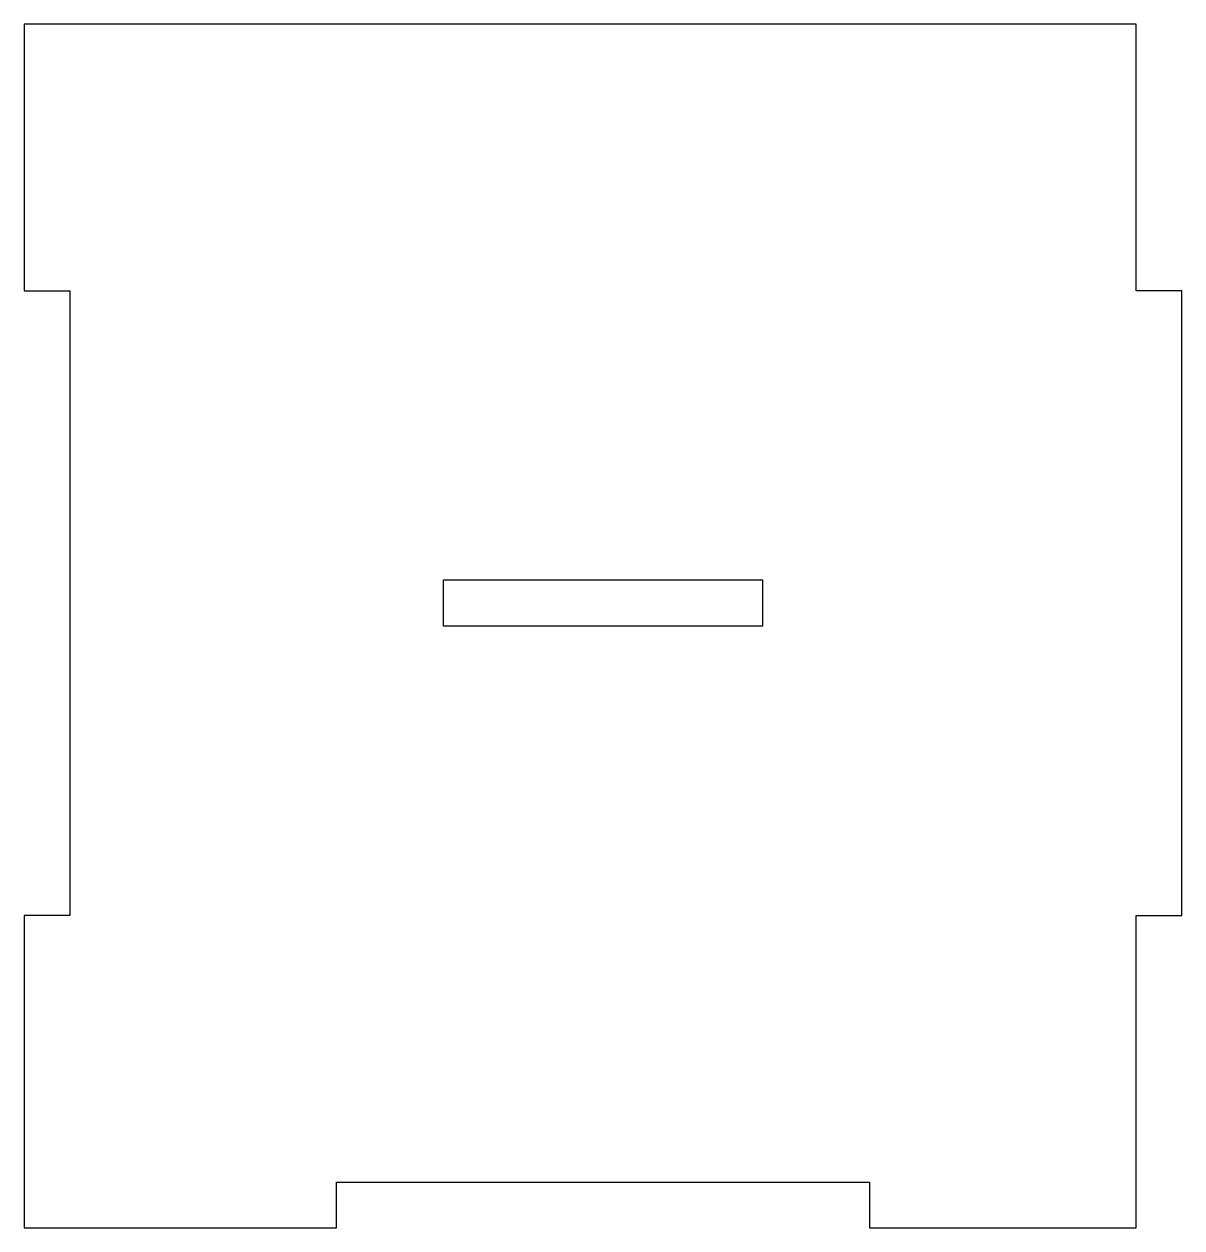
# Model space of a CAD drawing. Header units: millimetres. Extents: x -38 to 38, y -41 to 38.
import ezdxf

# ---------------------------------------------------------------- set-up
doc = ezdxf.new("R2010")
doc.units = ezdxf.units.MM

msp = doc.modelspace()

# ---------------------------------------------------------------- linework, layer by layer
at = {"color": 7, "linetype": 'Continuous', "lineweight": 25}
for p, q in [((-38, 38), (-38, 20.5)), ((35, 38), (-38, 38)), ((35, 20.5), (35, 38)), ((-38, 20.5), (-35, 20.5)), ((-35, 20.5), (-35, -20.5)), ((38, 20.5), (35, 20.5)), ((38, -20.5), (38, 20.5)), ((-10.5, 1.5), (-10.5, -1.5)), ((10.5, 1.5), (-10.5, 1.5)), ((10.5, -1.5), (10.5, 1.5)), ((-10.5, -1.5), (10.5, -1.5)), ((-38, -20.5), (-38, -41)), ((-35, -20.5), (-38, -20.5)), ((35, -41), (35, -20.5)), ((35, -20.5), (38, -20.5)), ((-17.5, -38), (17.5, -38)), ((-17.5, -41), (-17.5, -38)), ((17.5, -38), (17.5, -41)), ((-38, -41), (-17.5, -41)), ((17.5, -41), (35, -41))]:
    msp.add_line(p, q, dxfattribs=at)

doc.saveas('drawing.dxf')
